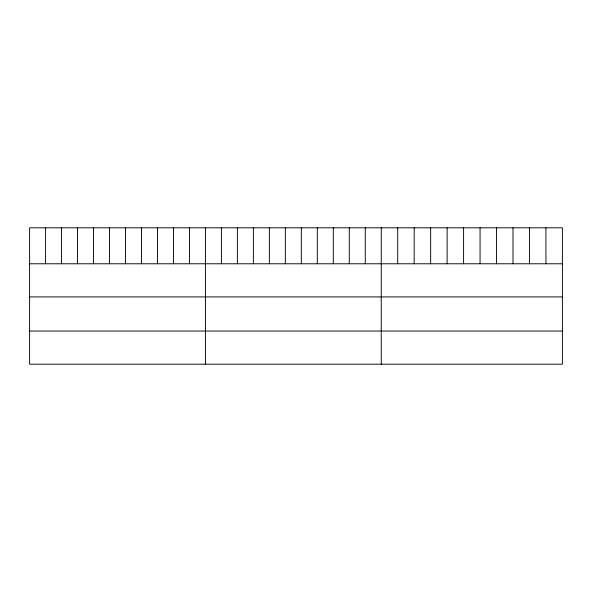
<?xml version="1.0" encoding="UTF-8"?>
<svg xmlns="http://www.w3.org/2000/svg" width="592" height="592" viewBox="0 0 592 592"><rect width="100%" height="100%" fill="white"/><g stroke="black" fill="none" stroke-linecap="round" stroke-linejoin="round"><path stroke-width="0.89" d="M562.4 263.773L562.4 364.191L29.6 364.191L29.6 227.809L562.4 227.809L562.4 263.773L29.6 263.773M29.6 296.91L562.4 296.91M29.6 331.054L562.4 331.054M545.935 227.809L545.935 263.773M529.463 227.809L529.463 263.773M512.998 227.809L512.998 263.773M496.525 227.809L496.525 263.773M480.06 227.809L480.06 263.773M463.588 227.809L463.588 263.773M447.123 227.809L447.123 263.773M430.65 227.809L430.65 263.773M414.185 227.809L414.185 263.773M397.713 227.809L397.713 263.773M381.248 227.809L381.248 364.191M365.264 227.809L365.264 263.773M349.28 227.809L349.28 263.773M333.296 227.809L333.296 263.773M317.312 227.809L317.312 263.773M301.328 227.809L301.328 263.773M285.344 227.809L285.344 263.773M269.36 227.809L269.36 263.773M253.376 227.809L253.376 263.773M237.392 227.809L237.392 263.773M221.408 227.809L221.408 263.773M205.424 227.809L205.424 364.191M189.44 227.809L189.44 263.773M173.456 227.809L173.456 263.773M157.472 227.809L157.472 263.773M141.488 227.809L141.488 263.773M125.504 227.809L125.504 263.773M109.52 227.809L109.52 263.773M93.536 227.809L93.536 263.773M77.552 227.809L77.552 263.773M61.568 227.809L61.568 263.773M45.584 227.809L45.584 263.773"/></g></svg>
